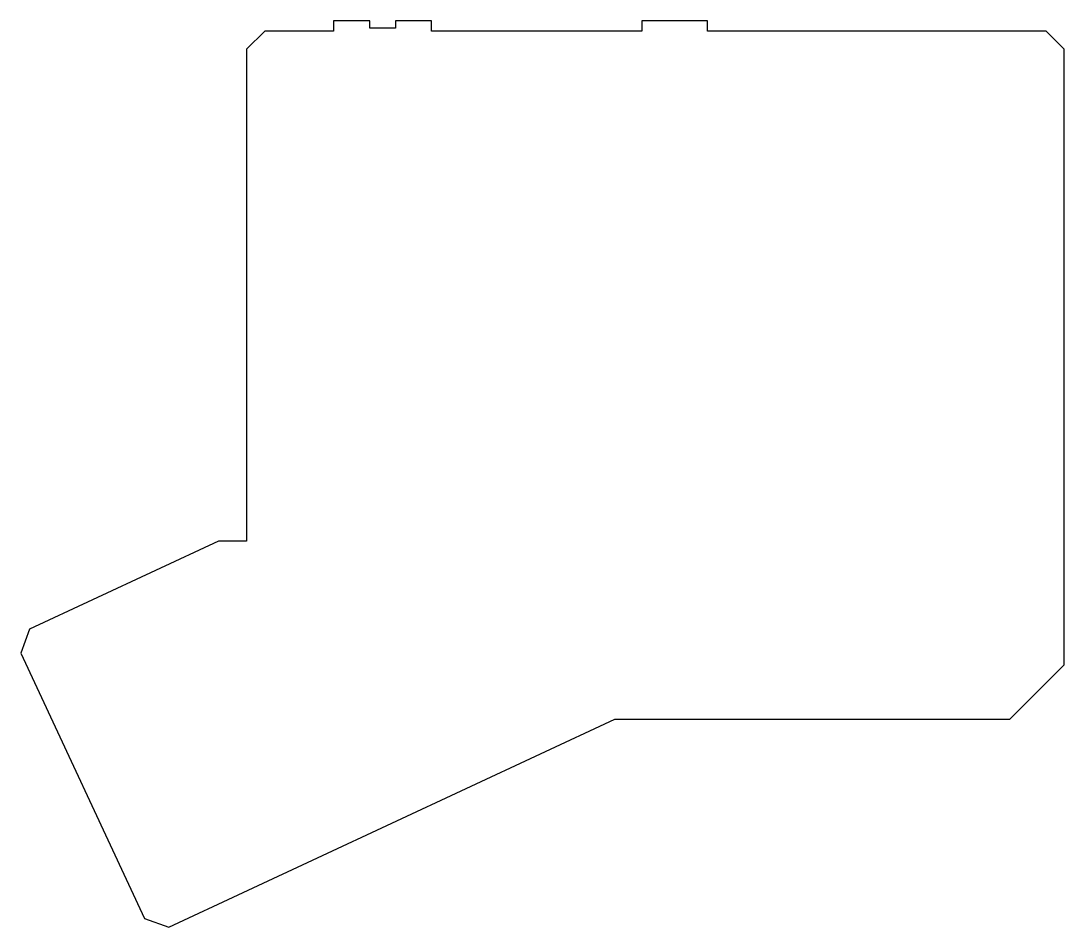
# Model space of a CAD drawing. Extents: x 21 to 20336, y -17768 to -116.
import ezdxf

# ---------------------------------------------------------------- set-up
doc = ezdxf.new("R2010")
doc.units = 0
doc.layers.get('0').update_dxf_attribs({"linetype": 'CONTINUOUS'})

msp = doc.modelspace()

# ---------------------------------------------------------------- linework, layer by layer
at = {"color": 7}
for p, q in [((6813.691111, -115.601054), (6109.546667, -115.601054)), ((6109.546667, -115.601054), (6109.546667, -313.156609)), ((6813.691111, -256.712165), (6813.691111, -115.601054)), ((8017.368889, -115.601054), (7313.224444, -115.601054)), ((7313.224444, -115.601054), (7313.224444, -256.712165)), ((8017.368889, -313.156609), (8017.368889, -115.601054)), ((13390.88, -115.601054), (12112.413333, -115.601054)), ((12112.413333, -115.601054), (12112.413333, -313.156609)), ((13390.88, -313.156609), (13390.88, -115.601054)), ((4768.991111, -313.156609), (4413.391111, -665.934387)), ((6109.546667, -313.156609), (4768.991111, -313.156609)), ((7313.224444, -256.712165), (6813.691111, -256.712165)), ((12112.413333, -313.156609), (8017.368889, -313.156609)), ((19983.591111, -313.156609), (13390.88, -313.156609)), ((20336.368889, -665.934387), (19983.591111, -313.156609)), ((4413.391111, -665.934387), (4413.391111, -10247.378831)), ((20336.368889, -12660.378831), (20336.368889, -665.934387)), ((3868.702222, -10247.378831), (191.911111, -11961.878831)), ((4413.391111, -10247.378831), (3868.702222, -10247.378831)), ((191.911111, -11961.878831), (21.166667, -12430.649942)), ((21.166667, -12430.649942), (2430.497778, -17597.574387)), ((19278.035556, -13718.712165), (20336.368889, -12660.378831)), ((2899.268889, -17768.036609), (11584.657778, -13718.712165)), ((11584.657778, -13718.712165), (19278.035556, -13718.712165)), ((2430.497778, -17597.574387), (2899.268889, -17768.036609))]:
    msp.add_line(p, q, dxfattribs=at)

doc.saveas('drawing.dxf')
